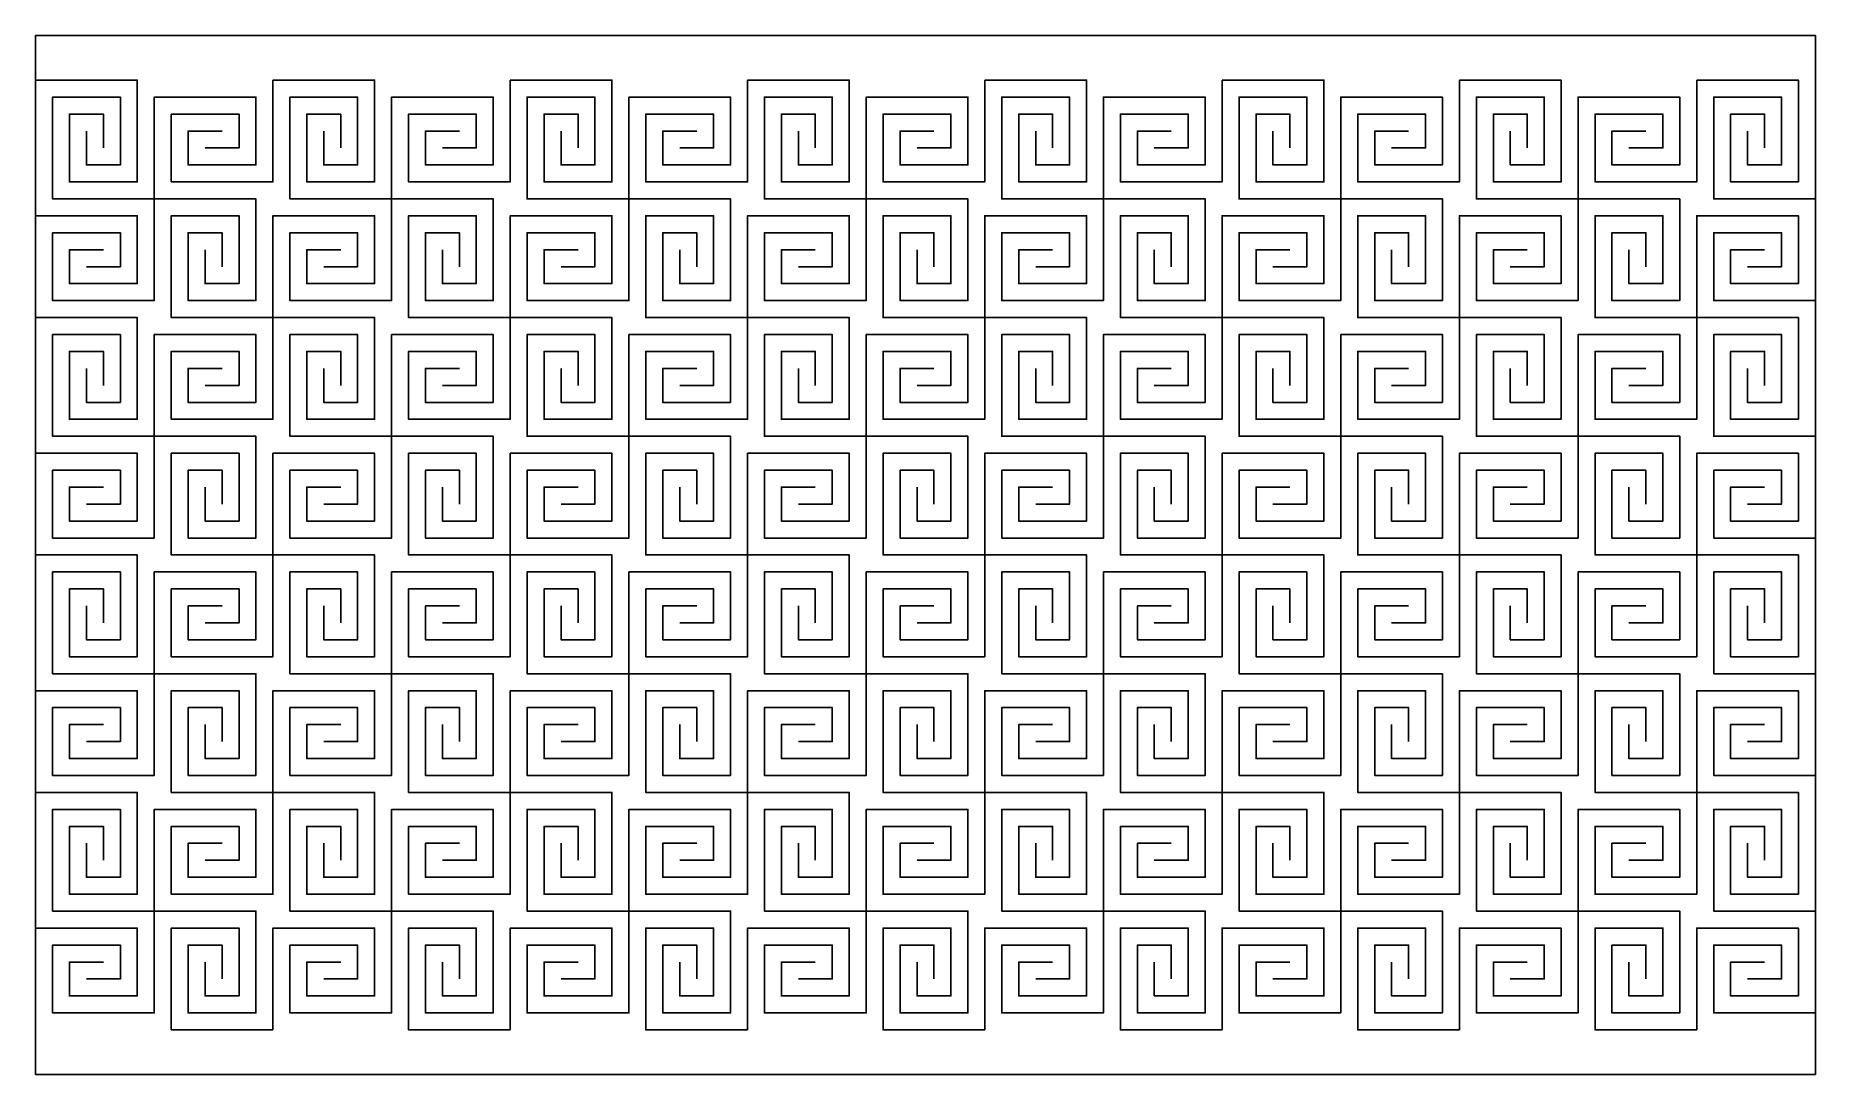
# Model space of a CAD drawing. Header units: millimetres. Extents: x 0 to 120, y 0 to 70.
import ezdxf

# ---------------------------------------------------------------- set-up
doc = ezdxf.new("R2010")
doc.units = ezdxf.units.MM
doc.layers.add('CUT', color=1, linetype='CONTINUOUS')

msp = doc.modelspace()

# ---------------------------------------------------------------- linework, layer by layer
at = {"layer": 'CUT'}
for points in [[(0, 70), (120, 70), (120, 0), (0, 0), (0, 70)], [(0, 67), (6.8571, 67), (6.8571, 60.1429), (2.2857, 60.1429), (2.2857, 64.7143), (4.5714, 64.7143), (4.5714, 62.4286)], [(16, 67), (16, 60.1429), (9.1429, 60.1429), (9.1429, 64.7143), (13.7143, 64.7143), (13.7143, 62.4286), (11.4286, 62.4286)], [(16, 67), (22.8571, 67), (22.8571, 60.1429), (18.2857, 60.1429), (18.2857, 64.7143), (20.5714, 64.7143), (20.5714, 62.4286)], [(32, 67), (32, 60.1429), (25.1429, 60.1429), (25.1429, 64.7143), (29.7143, 64.7143), (29.7143, 62.4286), (27.4286, 62.4286)], [(32, 67), (38.8571, 67), (38.8571, 60.1429), (34.2857, 60.1429), (34.2857, 64.7143), (36.5714, 64.7143), (36.5714, 62.4286)], [(48, 67), (48, 60.1429), (41.1429, 60.1429), (41.1429, 64.7143), (45.7143, 64.7143), (45.7143, 62.4286), (43.4286, 62.4286)], [(48, 67), (54.8571, 67), (54.8571, 60.1429), (50.2857, 60.1429), (50.2857, 64.7143), (52.5714, 64.7143), (52.5714, 62.4286)], [(64, 67), (64, 60.1429), (57.1429, 60.1429), (57.1429, 64.7143), (61.7143, 64.7143), (61.7143, 62.4286), (59.4286, 62.4286)], [(64, 67), (70.8571, 67), (70.8571, 60.1429), (66.2857, 60.1429), (66.2857, 64.7143), (68.5714, 64.7143), (68.5714, 62.4286)], [(80, 67), (80, 60.1429), (73.1429, 60.1429), (73.1429, 64.7143), (77.7143, 64.7143), (77.7143, 62.4286), (75.4286, 62.4286)], [(80, 67), (86.8571, 67), (86.8571, 60.1429), (82.2857, 60.1429), (82.2857, 64.7143), (84.5714, 64.7143), (84.5714, 62.4286)], [(96, 67), (96, 60.1429), (89.1429, 60.1429), (89.1429, 64.7143), (93.7143, 64.7143), (93.7143, 62.4286), (91.4286, 62.4286)], [(96, 67), (102.8571, 67), (102.8571, 60.1429), (98.2857, 60.1429), (98.2857, 64.7143), (100.5714, 64.7143), (100.5714, 62.4286)], [(112, 67), (112, 60.1429), (105.1429, 60.1429), (105.1429, 64.7143), (109.7143, 64.7143), (109.7143, 62.4286), (107.4286, 62.4286)], [(112, 67), (118.8571, 67), (118.8571, 60.1429), (114.2857, 60.1429), (114.2857, 64.7143), (116.5714, 64.7143), (116.5714, 62.4286)], [(8, 59), (1.1429, 59), (1.1429, 65.8571), (5.7143, 65.8571), (5.7143, 61.2857), (3.4286, 61.2857), (3.4286, 63.5714)], [(8, 59), (8, 65.8571), (14.8571, 65.8571), (14.8571, 61.2857), (10.2857, 61.2857), (10.2857, 63.5714), (12.5714, 63.5714)], [(24, 59), (17.1429, 59), (17.1429, 65.8571), (21.7143, 65.8571), (21.7143, 61.2857), (19.4286, 61.2857), (19.4286, 63.5714)], [(24, 59), (24, 65.8571), (30.8571, 65.8571), (30.8571, 61.2857), (26.2857, 61.2857), (26.2857, 63.5714), (28.5714, 63.5714)], [(40, 59), (33.1429, 59), (33.1429, 65.8571), (37.7143, 65.8571), (37.7143, 61.2857), (35.4286, 61.2857), (35.4286, 63.5714)], [(40, 59), (40, 65.8571), (46.8571, 65.8571), (46.8571, 61.2857), (42.2857, 61.2857), (42.2857, 63.5714), (44.5714, 63.5714)], [(56, 59), (49.1429, 59), (49.1429, 65.8571), (53.7143, 65.8571), (53.7143, 61.2857), (51.4286, 61.2857), (51.4286, 63.5714)], [(56, 59), (56, 65.8571), (62.8571, 65.8571), (62.8571, 61.2857), (58.2857, 61.2857), (58.2857, 63.5714), (60.5714, 63.5714)], [(72, 59), (65.1429, 59), (65.1429, 65.8571), (69.7143, 65.8571), (69.7143, 61.2857), (67.4286, 61.2857), (67.4286, 63.5714)], [(72, 59), (72, 65.8571), (78.8571, 65.8571), (78.8571, 61.2857), (74.2857, 61.2857), (74.2857, 63.5714), (76.5714, 63.5714)], [(88, 59), (81.1429, 59), (81.1429, 65.8571), (85.7143, 65.8571), (85.7143, 61.2857), (83.4286, 61.2857), (83.4286, 63.5714)], [(88, 59), (88, 65.8571), (94.8571, 65.8571), (94.8571, 61.2857), (90.2857, 61.2857), (90.2857, 63.5714), (92.5714, 63.5714)], [(104, 59), (97.1429, 59), (97.1429, 65.8571), (101.7143, 65.8571), (101.7143, 61.2857), (99.4286, 61.2857), (99.4286, 63.5714)], [(104, 59), (104, 65.8571), (110.8571, 65.8571), (110.8571, 61.2857), (106.2857, 61.2857), (106.2857, 63.5714), (108.5714, 63.5714)], [(120, 59), (113.1429, 59), (113.1429, 65.8571), (117.7143, 65.8571), (117.7143, 61.2857), (115.4286, 61.2857), (115.4286, 63.5714)], [(8, 59), (8, 52.1429), (1.1429, 52.1429), (1.1429, 56.7143), (5.7143, 56.7143), (5.7143, 54.4286), (3.4286, 54.4286)], [(8, 59), (14.8571, 59), (14.8571, 52.1429), (10.2857, 52.1429), (10.2857, 56.7143), (12.5714, 56.7143), (12.5714, 54.4286)], [(24, 59), (24, 52.1429), (17.1429, 52.1429), (17.1429, 56.7143), (21.7143, 56.7143), (21.7143, 54.4286), (19.4286, 54.4286)], [(24, 59), (30.8571, 59), (30.8571, 52.1429), (26.2857, 52.1429), (26.2857, 56.7143), (28.5714, 56.7143), (28.5714, 54.4286)], [(40, 59), (40, 52.1429), (33.1429, 52.1429), (33.1429, 56.7143), (37.7143, 56.7143), (37.7143, 54.4286), (35.4286, 54.4286)], [(40, 59), (46.8571, 59), (46.8571, 52.1429), (42.2857, 52.1429), (42.2857, 56.7143), (44.5714, 56.7143), (44.5714, 54.4286)], [(56, 59), (56, 52.1429), (49.1429, 52.1429), (49.1429, 56.7143), (53.7143, 56.7143), (53.7143, 54.4286), (51.4286, 54.4286)], [(56, 59), (62.8571, 59), (62.8571, 52.1429), (58.2857, 52.1429), (58.2857, 56.7143), (60.5714, 56.7143), (60.5714, 54.4286)], [(72, 59), (72, 52.1429), (65.1429, 52.1429), (65.1429, 56.7143), (69.7143, 56.7143), (69.7143, 54.4286), (67.4286, 54.4286)], [(72, 59), (78.8571, 59), (78.8571, 52.1429), (74.2857, 52.1429), (74.2857, 56.7143), (76.5714, 56.7143), (76.5714, 54.4286)], [(88, 59), (88, 52.1429), (81.1429, 52.1429), (81.1429, 56.7143), (85.7143, 56.7143), (85.7143, 54.4286), (83.4286, 54.4286)], [(88, 59), (94.8571, 59), (94.8571, 52.1429), (90.2857, 52.1429), (90.2857, 56.7143), (92.5714, 56.7143), (92.5714, 54.4286)], [(104, 59), (104, 52.1429), (97.1429, 52.1429), (97.1429, 56.7143), (101.7143, 56.7143), (101.7143, 54.4286), (99.4286, 54.4286)], [(104, 59), (110.8571, 59), (110.8571, 52.1429), (106.2857, 52.1429), (106.2857, 56.7143), (108.5714, 56.7143), (108.5714, 54.4286)], [(120, 59), (120, 52.1429), (113.1429, 52.1429), (113.1429, 56.7143), (117.7143, 56.7143), (117.7143, 54.4286), (115.4286, 54.4286)], [(0, 51), (0, 57.8571), (6.8571, 57.8571), (6.8571, 53.2857), (2.2857, 53.2857), (2.2857, 55.5714), (4.5714, 55.5714)], [(16, 51), (9.1429, 51), (9.1429, 57.8571), (13.7143, 57.8571), (13.7143, 53.2857), (11.4286, 53.2857), (11.4286, 55.5714)], [(16, 51), (16, 57.8571), (22.8571, 57.8571), (22.8571, 53.2857), (18.2857, 53.2857), (18.2857, 55.5714), (20.5714, 55.5714)], [(32, 51), (25.1429, 51), (25.1429, 57.8571), (29.7143, 57.8571), (29.7143, 53.2857), (27.4286, 53.2857), (27.4286, 55.5714)], [(32, 51), (32, 57.8571), (38.8571, 57.8571), (38.8571, 53.2857), (34.2857, 53.2857), (34.2857, 55.5714), (36.5714, 55.5714)], [(48, 51), (41.1429, 51), (41.1429, 57.8571), (45.7143, 57.8571), (45.7143, 53.2857), (43.4286, 53.2857), (43.4286, 55.5714)], [(48, 51), (48, 57.8571), (54.8571, 57.8571), (54.8571, 53.2857), (50.2857, 53.2857), (50.2857, 55.5714), (52.5714, 55.5714)], [(64, 51), (57.1429, 51), (57.1429, 57.8571), (61.7143, 57.8571), (61.7143, 53.2857), (59.4286, 53.2857), (59.4286, 55.5714)], [(64, 51), (64, 57.8571), (70.8571, 57.8571), (70.8571, 53.2857), (66.2857, 53.2857), (66.2857, 55.5714), (68.5714, 55.5714)], [(80, 51), (73.1429, 51), (73.1429, 57.8571), (77.7143, 57.8571), (77.7143, 53.2857), (75.4286, 53.2857), (75.4286, 55.5714)], [(80, 51), (80, 57.8571), (86.8571, 57.8571), (86.8571, 53.2857), (82.2857, 53.2857), (82.2857, 55.5714), (84.5714, 55.5714)], [(96, 51), (89.1429, 51), (89.1429, 57.8571), (93.7143, 57.8571), (93.7143, 53.2857), (91.4286, 53.2857), (91.4286, 55.5714)], [(96, 51), (96, 57.8571), (102.8571, 57.8571), (102.8571, 53.2857), (98.2857, 53.2857), (98.2857, 55.5714), (100.5714, 55.5714)], [(112, 51), (105.1429, 51), (105.1429, 57.8571), (109.7143, 57.8571), (109.7143, 53.2857), (107.4286, 53.2857), (107.4286, 55.5714)], [(112, 51), (112, 57.8571), (118.8571, 57.8571), (118.8571, 53.2857), (114.2857, 53.2857), (114.2857, 55.5714), (116.5714, 55.5714)], [(0, 51), (6.8571, 51), (6.8571, 44.1429), (2.2857, 44.1429), (2.2857, 48.7143), (4.5714, 48.7143), (4.5714, 46.4286)], [(16, 51), (16, 44.1429), (9.1429, 44.1429), (9.1429, 48.7143), (13.7143, 48.7143), (13.7143, 46.4286), (11.4286, 46.4286)], [(16, 51), (22.8571, 51), (22.8571, 44.1429), (18.2857, 44.1429), (18.2857, 48.7143), (20.5714, 48.7143), (20.5714, 46.4286)], [(32, 51), (32, 44.1429), (25.1429, 44.1429), (25.1429, 48.7143), (29.7143, 48.7143), (29.7143, 46.4286), (27.4286, 46.4286)], [(32, 51), (38.8571, 51), (38.8571, 44.1429), (34.2857, 44.1429), (34.2857, 48.7143), (36.5714, 48.7143), (36.5714, 46.4286)], [(48, 51), (48, 44.1429), (41.1429, 44.1429), (41.1429, 48.7143), (45.7143, 48.7143), (45.7143, 46.4286), (43.4286, 46.4286)], [(48, 51), (54.8571, 51), (54.8571, 44.1429), (50.2857, 44.1429), (50.2857, 48.7143), (52.5714, 48.7143), (52.5714, 46.4286)], [(64, 51), (64, 44.1429), (57.1429, 44.1429), (57.1429, 48.7143), (61.7143, 48.7143), (61.7143, 46.4286), (59.4286, 46.4286)], [(64, 51), (70.8571, 51), (70.8571, 44.1429), (66.2857, 44.1429), (66.2857, 48.7143), (68.5714, 48.7143), (68.5714, 46.4286)], [(80, 51), (80, 44.1429), (73.1429, 44.1429), (73.1429, 48.7143), (77.7143, 48.7143), (77.7143, 46.4286), (75.4286, 46.4286)], [(80, 51), (86.8571, 51), (86.8571, 44.1429), (82.2857, 44.1429), (82.2857, 48.7143), (84.5714, 48.7143), (84.5714, 46.4286)], [(96, 51), (96, 44.1429), (89.1429, 44.1429), (89.1429, 48.7143), (93.7143, 48.7143), (93.7143, 46.4286), (91.4286, 46.4286)], [(96, 51), (102.8571, 51), (102.8571, 44.1429), (98.2857, 44.1429), (98.2857, 48.7143), (100.5714, 48.7143), (100.5714, 46.4286)], [(112, 51), (112, 44.1429), (105.1429, 44.1429), (105.1429, 48.7143), (109.7143, 48.7143), (109.7143, 46.4286), (107.4286, 46.4286)], [(112, 51), (118.8571, 51), (118.8571, 44.1429), (114.2857, 44.1429), (114.2857, 48.7143), (116.5714, 48.7143), (116.5714, 46.4286)], [(8, 43), (1.1429, 43), (1.1429, 49.8571), (5.7143, 49.8571), (5.7143, 45.2857), (3.4286, 45.2857), (3.4286, 47.5714)], [(8, 43), (8, 49.8571), (14.8571, 49.8571), (14.8571, 45.2857), (10.2857, 45.2857), (10.2857, 47.5714), (12.5714, 47.5714)], [(24, 43), (17.1429, 43), (17.1429, 49.8571), (21.7143, 49.8571), (21.7143, 45.2857), (19.4286, 45.2857), (19.4286, 47.5714)], [(24, 43), (24, 49.8571), (30.8571, 49.8571), (30.8571, 45.2857), (26.2857, 45.2857), (26.2857, 47.5714), (28.5714, 47.5714)], [(40, 43), (33.1429, 43), (33.1429, 49.8571), (37.7143, 49.8571), (37.7143, 45.2857), (35.4286, 45.2857), (35.4286, 47.5714)], [(40, 43), (40, 49.8571), (46.8571, 49.8571), (46.8571, 45.2857), (42.2857, 45.2857), (42.2857, 47.5714), (44.5714, 47.5714)], [(56, 43), (49.1429, 43), (49.1429, 49.8571), (53.7143, 49.8571), (53.7143, 45.2857), (51.4286, 45.2857), (51.4286, 47.5714)], [(56, 43), (56, 49.8571), (62.8571, 49.8571), (62.8571, 45.2857), (58.2857, 45.2857), (58.2857, 47.5714), (60.5714, 47.5714)], [(72, 43), (65.1429, 43), (65.1429, 49.8571), (69.7143, 49.8571), (69.7143, 45.2857), (67.4286, 45.2857), (67.4286, 47.5714)], [(72, 43), (72, 49.8571), (78.8571, 49.8571), (78.8571, 45.2857), (74.2857, 45.2857), (74.2857, 47.5714), (76.5714, 47.5714)], [(88, 43), (81.1429, 43), (81.1429, 49.8571), (85.7143, 49.8571), (85.7143, 45.2857), (83.4286, 45.2857), (83.4286, 47.5714)], [(88, 43), (88, 49.8571), (94.8571, 49.8571), (94.8571, 45.2857), (90.2857, 45.2857), (90.2857, 47.5714), (92.5714, 47.5714)], [(104, 43), (97.1429, 43), (97.1429, 49.8571), (101.7143, 49.8571), (101.7143, 45.2857), (99.4286, 45.2857), (99.4286, 47.5714)], [(104, 43), (104, 49.8571), (110.8571, 49.8571), (110.8571, 45.2857), (106.2857, 45.2857), (106.2857, 47.5714), (108.5714, 47.5714)], [(120, 43), (113.1429, 43), (113.1429, 49.8571), (117.7143, 49.8571), (117.7143, 45.2857), (115.4286, 45.2857), (115.4286, 47.5714)], [(8, 43), (8, 36.1429), (1.1429, 36.1429), (1.1429, 40.7143), (5.7143, 40.7143), (5.7143, 38.4286), (3.4286, 38.4286)], [(8, 43), (14.8571, 43), (14.8571, 36.1429), (10.2857, 36.1429), (10.2857, 40.7143), (12.5714, 40.7143), (12.5714, 38.4286)], [(24, 43), (24, 36.1429), (17.1429, 36.1429), (17.1429, 40.7143), (21.7143, 40.7143), (21.7143, 38.4286), (19.4286, 38.4286)], [(24, 43), (30.8571, 43), (30.8571, 36.1429), (26.2857, 36.1429), (26.2857, 40.7143), (28.5714, 40.7143), (28.5714, 38.4286)], [(40, 43), (40, 36.1429), (33.1429, 36.1429), (33.1429, 40.7143), (37.7143, 40.7143), (37.7143, 38.4286), (35.4286, 38.4286)], [(40, 43), (46.8571, 43), (46.8571, 36.1429), (42.2857, 36.1429), (42.2857, 40.7143), (44.5714, 40.7143), (44.5714, 38.4286)], [(56, 43), (56, 36.1429), (49.1429, 36.1429), (49.1429, 40.7143), (53.7143, 40.7143), (53.7143, 38.4286), (51.4286, 38.4286)], [(56, 43), (62.8571, 43), (62.8571, 36.1429), (58.2857, 36.1429), (58.2857, 40.7143), (60.5714, 40.7143), (60.5714, 38.4286)], [(72, 43), (72, 36.1429), (65.1429, 36.1429), (65.1429, 40.7143), (69.7143, 40.7143), (69.7143, 38.4286), (67.4286, 38.4286)], [(72, 43), (78.8571, 43), (78.8571, 36.1429), (74.2857, 36.1429), (74.2857, 40.7143), (76.5714, 40.7143), (76.5714, 38.4286)], [(88, 43), (88, 36.1429), (81.1429, 36.1429), (81.1429, 40.7143), (85.7143, 40.7143), (85.7143, 38.4286), (83.4286, 38.4286)], [(88, 43), (94.8571, 43), (94.8571, 36.1429), (90.2857, 36.1429), (90.2857, 40.7143), (92.5714, 40.7143), (92.5714, 38.4286)], [(104, 43), (104, 36.1429), (97.1429, 36.1429), (97.1429, 40.7143), (101.7143, 40.7143), (101.7143, 38.4286), (99.4286, 38.4286)], [(104, 43), (110.8571, 43), (110.8571, 36.1429), (106.2857, 36.1429), (106.2857, 40.7143), (108.5714, 40.7143), (108.5714, 38.4286)], [(120, 43), (120, 36.1429), (113.1429, 36.1429), (113.1429, 40.7143), (117.7143, 40.7143), (117.7143, 38.4286), (115.4286, 38.4286)], [(0, 35), (0, 41.8571), (6.8571, 41.8571), (6.8571, 37.2857), (2.2857, 37.2857), (2.2857, 39.5714), (4.5714, 39.5714)], [(16, 35), (9.1429, 35), (9.1429, 41.8571), (13.7143, 41.8571), (13.7143, 37.2857), (11.4286, 37.2857), (11.4286, 39.5714)], [(16, 35), (16, 41.8571), (22.8571, 41.8571), (22.8571, 37.2857), (18.2857, 37.2857), (18.2857, 39.5714), (20.5714, 39.5714)], [(32, 35), (25.1429, 35), (25.1429, 41.8571), (29.7143, 41.8571), (29.7143, 37.2857), (27.4286, 37.2857), (27.4286, 39.5714)], [(32, 35), (32, 41.8571), (38.8571, 41.8571), (38.8571, 37.2857), (34.2857, 37.2857), (34.2857, 39.5714), (36.5714, 39.5714)], [(48, 35), (41.1429, 35), (41.1429, 41.8571), (45.7143, 41.8571), (45.7143, 37.2857), (43.4286, 37.2857), (43.4286, 39.5714)], [(48, 35), (48, 41.8571), (54.8571, 41.8571), (54.8571, 37.2857), (50.2857, 37.2857), (50.2857, 39.5714), (52.5714, 39.5714)], [(64, 35), (57.1429, 35), (57.1429, 41.8571), (61.7143, 41.8571), (61.7143, 37.2857), (59.4286, 37.2857), (59.4286, 39.5714)], [(64, 35), (64, 41.8571), (70.8571, 41.8571), (70.8571, 37.2857), (66.2857, 37.2857), (66.2857, 39.5714), (68.5714, 39.5714)], [(80, 35), (73.1429, 35), (73.1429, 41.8571), (77.7143, 41.8571), (77.7143, 37.2857), (75.4286, 37.2857), (75.4286, 39.5714)], [(80, 35), (80, 41.8571), (86.8571, 41.8571), (86.8571, 37.2857), (82.2857, 37.2857), (82.2857, 39.5714), (84.5714, 39.5714)], [(96, 35), (89.1429, 35), (89.1429, 41.8571), (93.7143, 41.8571), (93.7143, 37.2857), (91.4286, 37.2857), (91.4286, 39.5714)], [(96, 35), (96, 41.8571), (102.8571, 41.8571), (102.8571, 37.2857), (98.2857, 37.2857), (98.2857, 39.5714), (100.5714, 39.5714)], [(112, 35), (105.1429, 35), (105.1429, 41.8571), (109.7143, 41.8571), (109.7143, 37.2857), (107.4286, 37.2857), (107.4286, 39.5714)], [(112, 35), (112, 41.8571), (118.8571, 41.8571), (118.8571, 37.2857), (114.2857, 37.2857), (114.2857, 39.5714), (116.5714, 39.5714)], [(0, 35), (6.8571, 35), (6.8571, 28.1429), (2.2857, 28.1429), (2.2857, 32.7143), (4.5714, 32.7143), (4.5714, 30.4286)], [(16, 35), (16, 28.1429), (9.1429, 28.1429), (9.1429, 32.7143), (13.7143, 32.7143), (13.7143, 30.4286), (11.4286, 30.4286)], [(16, 35), (22.8571, 35), (22.8571, 28.1429), (18.2857, 28.1429), (18.2857, 32.7143), (20.5714, 32.7143), (20.5714, 30.4286)], [(32, 35), (32, 28.1429), (25.1429, 28.1429), (25.1429, 32.7143), (29.7143, 32.7143), (29.7143, 30.4286), (27.4286, 30.4286)], [(32, 35), (38.8571, 35), (38.8571, 28.1429), (34.2857, 28.1429), (34.2857, 32.7143), (36.5714, 32.7143), (36.5714, 30.4286)], [(48, 35), (48, 28.1429), (41.1429, 28.1429), (41.1429, 32.7143), (45.7143, 32.7143), (45.7143, 30.4286), (43.4286, 30.4286)], [(48, 35), (54.8571, 35), (54.8571, 28.1429), (50.2857, 28.1429), (50.2857, 32.7143), (52.5714, 32.7143), (52.5714, 30.4286)], [(64, 35), (64, 28.1429), (57.1429, 28.1429), (57.1429, 32.7143), (61.7143, 32.7143), (61.7143, 30.4286), (59.4286, 30.4286)], [(64, 35), (70.8571, 35), (70.8571, 28.1429), (66.2857, 28.1429), (66.2857, 32.7143), (68.5714, 32.7143), (68.5714, 30.4286)], [(80, 35), (80, 28.1429), (73.1429, 28.1429), (73.1429, 32.7143), (77.7143, 32.7143), (77.7143, 30.4286), (75.4286, 30.4286)], [(80, 35), (86.8571, 35), (86.8571, 28.1429), (82.2857, 28.1429), (82.2857, 32.7143), (84.5714, 32.7143), (84.5714, 30.4286)], [(96, 35), (96, 28.1429), (89.1429, 28.1429), (89.1429, 32.7143), (93.7143, 32.7143), (93.7143, 30.4286), (91.4286, 30.4286)], [(96, 35), (102.8571, 35), (102.8571, 28.1429), (98.2857, 28.1429), (98.2857, 32.7143), (100.5714, 32.7143), (100.5714, 30.4286)], [(112, 35), (112, 28.1429), (105.1429, 28.1429), (105.1429, 32.7143), (109.7143, 32.7143), (109.7143, 30.4286), (107.4286, 30.4286)], [(112, 35), (118.8571, 35), (118.8571, 28.1429), (114.2857, 28.1429), (114.2857, 32.7143), (116.5714, 32.7143), (116.5714, 30.4286)], [(8, 27), (1.1429, 27), (1.1429, 33.8571), (5.7143, 33.8571), (5.7143, 29.2857), (3.4286, 29.2857), (3.4286, 31.5714)], [(8, 27), (8, 33.8571), (14.8571, 33.8571), (14.8571, 29.2857), (10.2857, 29.2857), (10.2857, 31.5714), (12.5714, 31.5714)], [(24, 27), (17.1429, 27), (17.1429, 33.8571), (21.7143, 33.8571), (21.7143, 29.2857), (19.4286, 29.2857), (19.4286, 31.5714)], [(24, 27), (24, 33.8571), (30.8571, 33.8571), (30.8571, 29.2857), (26.2857, 29.2857), (26.2857, 31.5714), (28.5714, 31.5714)], [(40, 27), (33.1429, 27), (33.1429, 33.8571), (37.7143, 33.8571), (37.7143, 29.2857), (35.4286, 29.2857), (35.4286, 31.5714)], [(40, 27), (40, 33.8571), (46.8571, 33.8571), (46.8571, 29.2857), (42.2857, 29.2857), (42.2857, 31.5714), (44.5714, 31.5714)], [(56, 27), (49.1429, 27), (49.1429, 33.8571), (53.7143, 33.8571), (53.7143, 29.2857), (51.4286, 29.2857), (51.4286, 31.5714)], [(56, 27), (56, 33.8571), (62.8571, 33.8571), (62.8571, 29.2857), (58.2857, 29.2857), (58.2857, 31.5714), (60.5714, 31.5714)], [(72, 27), (65.1429, 27), (65.1429, 33.8571), (69.7143, 33.8571), (69.7143, 29.2857), (67.4286, 29.2857), (67.4286, 31.5714)], [(72, 27), (72, 33.8571), (78.8571, 33.8571), (78.8571, 29.2857), (74.2857, 29.2857), (74.2857, 31.5714), (76.5714, 31.5714)], [(88, 27), (81.1429, 27), (81.1429, 33.8571), (85.7143, 33.8571), (85.7143, 29.2857), (83.4286, 29.2857), (83.4286, 31.5714)], [(88, 27), (88, 33.8571), (94.8571, 33.8571), (94.8571, 29.2857), (90.2857, 29.2857), (90.2857, 31.5714), (92.5714, 31.5714)], [(104, 27), (97.1429, 27), (97.1429, 33.8571), (101.7143, 33.8571), (101.7143, 29.2857), (99.4286, 29.2857), (99.4286, 31.5714)], [(104, 27), (104, 33.8571), (110.8571, 33.8571), (110.8571, 29.2857), (106.2857, 29.2857), (106.2857, 31.5714), (108.5714, 31.5714)], [(120, 27), (113.1429, 27), (113.1429, 33.8571), (117.7143, 33.8571), (117.7143, 29.2857), (115.4286, 29.2857), (115.4286, 31.5714)], [(8, 27), (8, 20.1429), (1.1429, 20.1429), (1.1429, 24.7143), (5.7143, 24.7143), (5.7143, 22.4286), (3.4286, 22.4286)], [(8, 27), (14.8571, 27), (14.8571, 20.1429), (10.2857, 20.1429), (10.2857, 24.7143), (12.5714, 24.7143), (12.5714, 22.4286)], [(24, 27), (24, 20.1429), (17.1429, 20.1429), (17.1429, 24.7143), (21.7143, 24.7143), (21.7143, 22.4286), (19.4286, 22.4286)], [(24, 27), (30.8571, 27), (30.8571, 20.1429), (26.2857, 20.1429), (26.2857, 24.7143), (28.5714, 24.7143), (28.5714, 22.4286)], [(40, 27), (40, 20.1429), (33.1429, 20.1429), (33.1429, 24.7143), (37.7143, 24.7143), (37.7143, 22.4286), (35.4286, 22.4286)], [(40, 27), (46.8571, 27), (46.8571, 20.1429), (42.2857, 20.1429), (42.2857, 24.7143), (44.5714, 24.7143), (44.5714, 22.4286)], [(56, 27), (56, 20.1429), (49.1429, 20.1429), (49.1429, 24.7143), (53.7143, 24.7143), (53.7143, 22.4286), (51.4286, 22.4286)], [(56, 27), (62.8571, 27), (62.8571, 20.1429), (58.2857, 20.1429), (58.2857, 24.7143), (60.5714, 24.7143), (60.5714, 22.4286)], [(72, 27), (72, 20.1429), (65.1429, 20.1429), (65.1429, 24.7143), (69.7143, 24.7143), (69.7143, 22.4286), (67.4286, 22.4286)], [(72, 27), (78.8571, 27), (78.8571, 20.1429), (74.2857, 20.1429), (74.2857, 24.7143), (76.5714, 24.7143), (76.5714, 22.4286)], [(88, 27), (88, 20.1429), (81.1429, 20.1429), (81.1429, 24.7143), (85.7143, 24.7143), (85.7143, 22.4286), (83.4286, 22.4286)], [(88, 27), (94.8571, 27), (94.8571, 20.1429), (90.2857, 20.1429), (90.2857, 24.7143), (92.5714, 24.7143), (92.5714, 22.4286)], [(104, 27), (104, 20.1429), (97.1429, 20.1429), (97.1429, 24.7143), (101.7143, 24.7143), (101.7143, 22.4286), (99.4286, 22.4286)], [(104, 27), (110.8571, 27), (110.8571, 20.1429), (106.2857, 20.1429), (106.2857, 24.7143), (108.5714, 24.7143), (108.5714, 22.4286)], [(120, 27), (120, 20.1429), (113.1429, 20.1429), (113.1429, 24.7143), (117.7143, 24.7143), (117.7143, 22.4286), (115.4286, 22.4286)], [(0, 19), (0, 25.8571), (6.8571, 25.8571), (6.8571, 21.2857), (2.2857, 21.2857), (2.2857, 23.5714), (4.5714, 23.5714)], [(16, 19), (9.1429, 19), (9.1429, 25.8571), (13.7143, 25.8571), (13.7143, 21.2857), (11.4286, 21.2857), (11.4286, 23.5714)], [(16, 19), (16, 25.8571), (22.8571, 25.8571), (22.8571, 21.2857), (18.2857, 21.2857), (18.2857, 23.5714), (20.5714, 23.5714)], [(32, 19), (25.1429, 19), (25.1429, 25.8571), (29.7143, 25.8571), (29.7143, 21.2857), (27.4286, 21.2857), (27.4286, 23.5714)], [(32, 19), (32, 25.8571), (38.8571, 25.8571), (38.8571, 21.2857), (34.2857, 21.2857), (34.2857, 23.5714), (36.5714, 23.5714)], [(48, 19), (41.1429, 19), (41.1429, 25.8571), (45.7143, 25.8571), (45.7143, 21.2857), (43.4286, 21.2857), (43.4286, 23.5714)], [(48, 19), (48, 25.8571), (54.8571, 25.8571), (54.8571, 21.2857), (50.2857, 21.2857), (50.2857, 23.5714), (52.5714, 23.5714)], [(64, 19), (57.1429, 19), (57.1429, 25.8571), (61.7143, 25.8571), (61.7143, 21.2857), (59.4286, 21.2857), (59.4286, 23.5714)], [(64, 19), (64, 25.8571), (70.8571, 25.8571), (70.8571, 21.2857), (66.2857, 21.2857), (66.2857, 23.5714), (68.5714, 23.5714)], [(80, 19), (73.1429, 19), (73.1429, 25.8571), (77.7143, 25.8571), (77.7143, 21.2857), (75.4286, 21.2857), (75.4286, 23.5714)], [(80, 19), (80, 25.8571), (86.8571, 25.8571), (86.8571, 21.2857), (82.2857, 21.2857), (82.2857, 23.5714), (84.5714, 23.5714)], [(96, 19), (89.1429, 19), (89.1429, 25.8571), (93.7143, 25.8571), (93.7143, 21.2857), (91.4286, 21.2857), (91.4286, 23.5714)], [(96, 19), (96, 25.8571), (102.8571, 25.8571), (102.8571, 21.2857), (98.2857, 21.2857), (98.2857, 23.5714), (100.5714, 23.5714)], [(112, 19), (105.1429, 19), (105.1429, 25.8571), (109.7143, 25.8571), (109.7143, 21.2857), (107.4286, 21.2857), (107.4286, 23.5714)], [(112, 19), (112, 25.8571), (118.8571, 25.8571), (118.8571, 21.2857), (114.2857, 21.2857), (114.2857, 23.5714), (116.5714, 23.5714)], [(0, 19), (6.8571, 19), (6.8571, 12.1429), (2.2857, 12.1429), (2.2857, 16.7143), (4.5714, 16.7143), (4.5714, 14.4286)], [(16, 19), (16, 12.1429), (9.1429, 12.1429), (9.1429, 16.7143), (13.7143, 16.7143), (13.7143, 14.4286), (11.4286, 14.4286)], [(16, 19), (22.8571, 19), (22.8571, 12.1429), (18.2857, 12.1429), (18.2857, 16.7143), (20.5714, 16.7143), (20.5714, 14.4286)], [(32, 19), (32, 12.1429), (25.1429, 12.1429), (25.1429, 16.7143), (29.7143, 16.7143), (29.7143, 14.4286), (27.4286, 14.4286)], [(32, 19), (38.8571, 19), (38.8571, 12.1429), (34.2857, 12.1429), (34.2857, 16.7143), (36.5714, 16.7143), (36.5714, 14.4286)], [(48, 19), (48, 12.1429), (41.1429, 12.1429), (41.1429, 16.7143), (45.7143, 16.7143), (45.7143, 14.4286), (43.4286, 14.4286)], [(48, 19), (54.8571, 19), (54.8571, 12.1429), (50.2857, 12.1429), (50.2857, 16.7143), (52.5714, 16.7143), (52.5714, 14.4286)], [(64, 19), (64, 12.1429), (57.1429, 12.1429), (57.1429, 16.7143), (61.7143, 16.7143), (61.7143, 14.4286), (59.4286, 14.4286)], [(64, 19), (70.8571, 19), (70.8571, 12.1429), (66.2857, 12.1429), (66.2857, 16.7143), (68.5714, 16.7143), (68.5714, 14.4286)], [(80, 19), (80, 12.1429), (73.1429, 12.1429), (73.1429, 16.7143), (77.7143, 16.7143), (77.7143, 14.4286), (75.4286, 14.4286)], [(80, 19), (86.8571, 19), (86.8571, 12.1429), (82.2857, 12.1429), (82.2857, 16.7143), (84.5714, 16.7143), (84.5714, 14.4286)], [(96, 19), (96, 12.1429), (89.1429, 12.1429), (89.1429, 16.7143), (93.7143, 16.7143), (93.7143, 14.4286), (91.4286, 14.4286)], [(96, 19), (102.8571, 19), (102.8571, 12.1429), (98.2857, 12.1429), (98.2857, 16.7143), (100.5714, 16.7143), (100.5714, 14.4286)], [(112, 19), (112, 12.1429), (105.1429, 12.1429), (105.1429, 16.7143), (109.7143, 16.7143), (109.7143, 14.4286), (107.4286, 14.4286)], [(112, 19), (118.8571, 19), (118.8571, 12.1429), (114.2857, 12.1429), (114.2857, 16.7143), (116.5714, 16.7143), (116.5714, 14.4286)], [(8, 11), (1.1429, 11), (1.1429, 17.8571), (5.7143, 17.8571), (5.7143, 13.2857), (3.4286, 13.2857), (3.4286, 15.5714)], [(8, 11), (8, 17.8571), (14.8571, 17.8571), (14.8571, 13.2857), (10.2857, 13.2857), (10.2857, 15.5714), (12.5714, 15.5714)], [(24, 11), (17.1429, 11), (17.1429, 17.8571), (21.7143, 17.8571), (21.7143, 13.2857), (19.4286, 13.2857), (19.4286, 15.5714)], [(24, 11), (24, 17.8571), (30.8571, 17.8571), (30.8571, 13.2857), (26.2857, 13.2857), (26.2857, 15.5714), (28.5714, 15.5714)], [(40, 11), (33.1429, 11), (33.1429, 17.8571), (37.7143, 17.8571), (37.7143, 13.2857), (35.4286, 13.2857), (35.4286, 15.5714)], [(40, 11), (40, 17.8571), (46.8571, 17.8571), (46.8571, 13.2857), (42.2857, 13.2857), (42.2857, 15.5714), (44.5714, 15.5714)], [(56, 11), (49.1429, 11), (49.1429, 17.8571), (53.7143, 17.8571), (53.7143, 13.2857), (51.4286, 13.2857), (51.4286, 15.5714)], [(56, 11), (56, 17.8571), (62.8571, 17.8571), (62.8571, 13.2857), (58.2857, 13.2857), (58.2857, 15.5714), (60.5714, 15.5714)], [(72, 11), (65.1429, 11), (65.1429, 17.8571), (69.7143, 17.8571), (69.7143, 13.2857), (67.4286, 13.2857), (67.4286, 15.5714)], [(72, 11), (72, 17.8571), (78.8571, 17.8571), (78.8571, 13.2857), (74.2857, 13.2857), (74.2857, 15.5714), (76.5714, 15.5714)], [(88, 11), (81.1429, 11), (81.1429, 17.8571), (85.7143, 17.8571), (85.7143, 13.2857), (83.4286, 13.2857), (83.4286, 15.5714)], [(88, 11), (88, 17.8571), (94.8571, 17.8571), (94.8571, 13.2857), (90.2857, 13.2857), (90.2857, 15.5714), (92.5714, 15.5714)], [(104, 11), (97.1429, 11), (97.1429, 17.8571), (101.7143, 17.8571), (101.7143, 13.2857), (99.4286, 13.2857), (99.4286, 15.5714)], [(104, 11), (104, 17.8571), (110.8571, 17.8571), (110.8571, 13.2857), (106.2857, 13.2857), (106.2857, 15.5714), (108.5714, 15.5714)], [(120, 11), (113.1429, 11), (113.1429, 17.8571), (117.7143, 17.8571), (117.7143, 13.2857), (115.4286, 13.2857), (115.4286, 15.5714)], [(8, 11), (8, 4.1429), (1.1429, 4.1429), (1.1429, 8.7143), (5.7143, 8.7143), (5.7143, 6.4286), (3.4286, 6.4286)], [(8, 11), (14.8571, 11), (14.8571, 4.1429), (10.2857, 4.1429), (10.2857, 8.7143), (12.5714, 8.7143), (12.5714, 6.4286)], [(24, 11), (24, 4.1429), (17.1429, 4.1429), (17.1429, 8.7143), (21.7143, 8.7143), (21.7143, 6.4286), (19.4286, 6.4286)], [(24, 11), (30.8571, 11), (30.8571, 4.1429), (26.2857, 4.1429), (26.2857, 8.7143), (28.5714, 8.7143), (28.5714, 6.4286)], [(40, 11), (40, 4.1429), (33.1429, 4.1429), (33.1429, 8.7143), (37.7143, 8.7143), (37.7143, 6.4286), (35.4286, 6.4286)], [(40, 11), (46.8571, 11), (46.8571, 4.1429), (42.2857, 4.1429), (42.2857, 8.7143), (44.5714, 8.7143), (44.5714, 6.4286)], [(56, 11), (56, 4.1429), (49.1429, 4.1429), (49.1429, 8.7143), (53.7143, 8.7143), (53.7143, 6.4286), (51.4286, 6.4286)], [(56, 11), (62.8571, 11), (62.8571, 4.1429), (58.2857, 4.1429), (58.2857, 8.7143), (60.5714, 8.7143), (60.5714, 6.4286)], [(72, 11), (72, 4.1429), (65.1429, 4.1429), (65.1429, 8.7143), (69.7143, 8.7143), (69.7143, 6.4286), (67.4286, 6.4286)], [(72, 11), (78.8571, 11), (78.8571, 4.1429), (74.2857, 4.1429), (74.2857, 8.7143), (76.5714, 8.7143), (76.5714, 6.4286)], [(88, 11), (88, 4.1429), (81.1429, 4.1429), (81.1429, 8.7143), (85.7143, 8.7143), (85.7143, 6.4286), (83.4286, 6.4286)], [(88, 11), (94.8571, 11), (94.8571, 4.1429), (90.2857, 4.1429), (90.2857, 8.7143), (92.5714, 8.7143), (92.5714, 6.4286)], [(104, 11), (104, 4.1429), (97.1429, 4.1429), (97.1429, 8.7143), (101.7143, 8.7143), (101.7143, 6.4286), (99.4286, 6.4286)], [(104, 11), (110.8571, 11), (110.8571, 4.1429), (106.2857, 4.1429), (106.2857, 8.7143), (108.5714, 8.7143), (108.5714, 6.4286)], [(120, 11), (120, 4.1429), (113.1429, 4.1429), (113.1429, 8.7143), (117.7143, 8.7143), (117.7143, 6.4286), (115.4286, 6.4286)], [(0, 3), (0, 9.8571), (6.8571, 9.8571), (6.8571, 5.2857), (2.2857, 5.2857), (2.2857, 7.5714), (4.5714, 7.5714)], [(16, 3), (9.1429, 3), (9.1429, 9.8571), (13.7143, 9.8571), (13.7143, 5.2857), (11.4286, 5.2857), (11.4286, 7.5714)], [(16, 3), (16, 9.8571), (22.8571, 9.8571), (22.8571, 5.2857), (18.2857, 5.2857), (18.2857, 7.5714), (20.5714, 7.5714)], [(32, 3), (25.1429, 3), (25.1429, 9.8571), (29.7143, 9.8571), (29.7143, 5.2857), (27.4286, 5.2857), (27.4286, 7.5714)], [(32, 3), (32, 9.8571), (38.8571, 9.8571), (38.8571, 5.2857), (34.2857, 5.2857), (34.2857, 7.5714), (36.5714, 7.5714)], [(48, 3), (41.1429, 3), (41.1429, 9.8571), (45.7143, 9.8571), (45.7143, 5.2857), (43.4286, 5.2857), (43.4286, 7.5714)], [(48, 3), (48, 9.8571), (54.8571, 9.8571), (54.8571, 5.2857), (50.2857, 5.2857), (50.2857, 7.5714), (52.5714, 7.5714)], [(64, 3), (57.1429, 3), (57.1429, 9.8571), (61.7143, 9.8571), (61.7143, 5.2857), (59.4286, 5.2857), (59.4286, 7.5714)], [(64, 3), (64, 9.8571), (70.8571, 9.8571), (70.8571, 5.2857), (66.2857, 5.2857), (66.2857, 7.5714), (68.5714, 7.5714)], [(80, 3), (73.1429, 3), (73.1429, 9.8571), (77.7143, 9.8571), (77.7143, 5.2857), (75.4286, 5.2857), (75.4286, 7.5714)], [(80, 3), (80, 9.8571), (86.8571, 9.8571), (86.8571, 5.2857), (82.2857, 5.2857), (82.2857, 7.5714), (84.5714, 7.5714)], [(96, 3), (89.1429, 3), (89.1429, 9.8571), (93.7143, 9.8571), (93.7143, 5.2857), (91.4286, 5.2857), (91.4286, 7.5714)], [(96, 3), (96, 9.8571), (102.8571, 9.8571), (102.8571, 5.2857), (98.2857, 5.2857), (98.2857, 7.5714), (100.5714, 7.5714)], [(112, 3), (105.1429, 3), (105.1429, 9.8571), (109.7143, 9.8571), (109.7143, 5.2857), (107.4286, 5.2857), (107.4286, 7.5714)], [(112, 3), (112, 9.8571), (118.8571, 9.8571), (118.8571, 5.2857), (114.2857, 5.2857), (114.2857, 7.5714), (116.5714, 7.5714)]]:
    msp.add_lwpolyline(points, dxfattribs=at)

doc.saveas('drawing.dxf')
